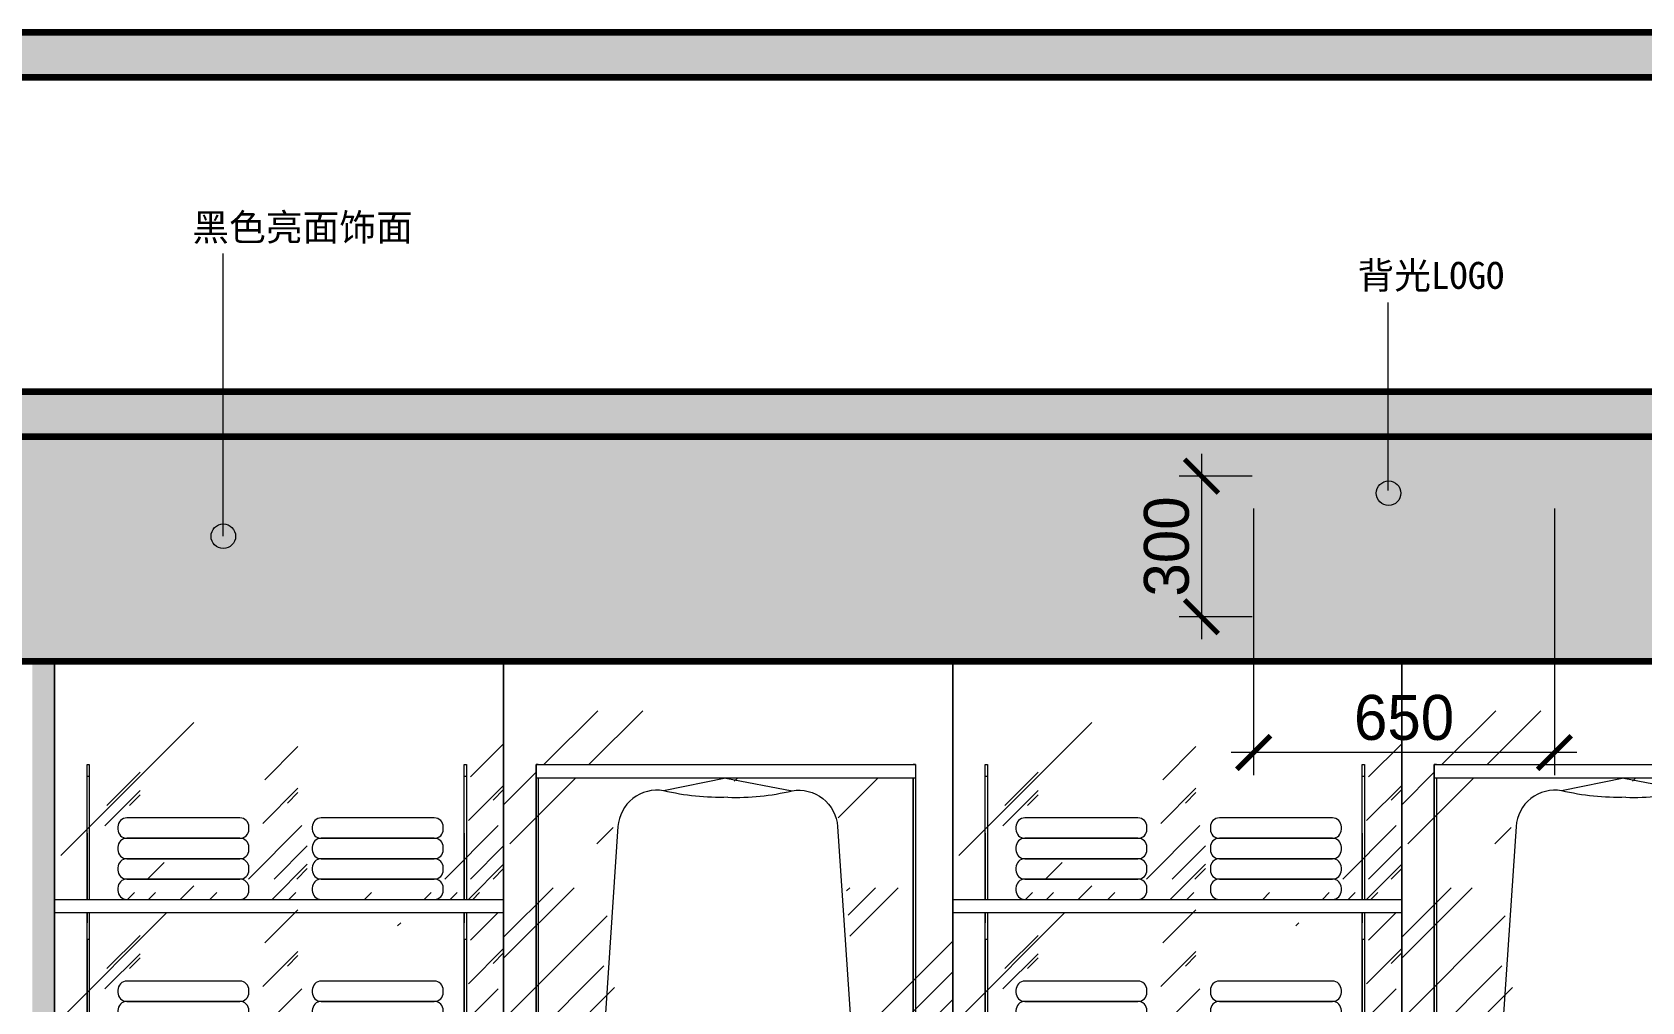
# Model space of a CAD drawing. Header units: millimetres. Extents: x 346472 to 732256, y -34068 to -15883.
# Drawn here: x 710513 to 714098, y -28874 to -26715 of the extents above; entities that cross this region are included whole.
import ezdxf

# ---------------------------------------------------------------- set-up
doc = ezdxf.new("R2010")
doc.units = ezdxf.units.MM
doc.header["$LTSCALE"] = 7
doc.header["$PDMODE"] = 3
doc.layers.get('0').update_dxf_attribs({"lineweight": 0})
doc.layers.add('1', color=1, linetype='Continuous')
for name, color, linetype, lineweight in [('3', 3, 'Continuous', 0), ('EA7 furniture', 7, 'Continuous', 5), ('MERCHANDISING', 253, 'Continuous', 9), ('PLAN', 1, 'Continuous', 0), ('QUOTE', 251, 'Continuous', 5), ('SECTION', 7, 'Continuous', 5)]:
    doc.layers.add(name, color=color, linetype=linetype, lineweight=lineweight)
doc.styles.get("Standard").update_dxf_attribs({"font": 'STKaiti.ttf'})
doc.styles.add('style1', font='')
doc.styles.get('style1').set_extended_font_data('Century Gothic')
doc.dimstyles.new('1-50', dxfattribs={"dimscale": 50, "dimtxt": 2, "dimasz": 1.5, "dimexe": 1, "dimexo": 1.5, "dimgap": 0.5, "dimtad": 1, "dimdec": 0, "dimzin": 0, "dimdsep": 46, "dimtxsty": 'style1', "dimblk": 'ARCHTICK', "dimcen": 0, "dimdle": 1, "dimclrd": 256, "dimclre": 256, "dimclrt": 30, "dimadec": 0, "dimazin": 0, "dimtfac": 100, "dimtdec": 0, "dimtix": 1, "dimtmove": 2, "dimatfit": 3, "dimldrblk": 'arrow', "dimfxl": 250, "dimtolj": 1, "dimtzin": 0, "dimlwd": -1, "dimlwe": -1, "dimarcsym": 2})

# ---------------------------------------------------------------- blocks, each defined once
blk = doc.blocks.new('wb1')
at = {"color": 253}
for p, q in [((-910.6, 2669.6), (-790.6, 2789.6)), ((-810, 2669.6), (-690, 2789.6)), ((-1000, 2580.2), (-927.8, 2652.4)), ((-986.2, 2493.4), (-840, 2639.6)), ((-486.3, 2632.6), (-479.4, 2639.6)), ((-255.2, 2551.2), (-166.8, 2639.6)), ((-792.2, 2493.4), (-756.1, 2529.6)), ((-1000, 2285.6), (-890, 2395.6)), ((-1000, 2238.9), (-843.3, 2395.6)), ((-236.1, 2388.6), (-229.1, 2395.6)), ((-232.5, 2334.7), (-171.6, 2395.6)), ((-229.3, 2287.6), (-121.3, 2395.6)), ((-1000, 2102.4), (-769.4, 2333.1)), ((-1000, 2102.4), (-769.4, 2333.1)), ((-239.4, 2036.9), (0, 2276.3)), ((-1000, 1998.3), (-776.9, 2221.4)), ((-1000, 1998.3), (-776.9, 2221.4)), ((-235.1, 1973), (0, 2208)), ((-1000, 1926.4), (-753.1, 2173.3)), ((-593.1, 1553.8), (0, 2146.9))]:
    blk.add_line(p, q, dxfattribs=at)
at = {"color": 252, "lineweight": 5}
for p, q in [((-927.8, 2669.6, 15.6), (-927.8, 1876.7, 15.6)), ((-922.8, 2669.6), (-927.8, 2669.6)), ((-83, 2669.6), (-88, 2669.6)), ((-83, 2669.6, 15.6), (-83, 1876.7, 15.6)), ((-922.8, 2639.6, 15.6), (-922.8, 1876.7, 15.6)), ((-88, 2639.6, 15.6), (-88, 1876.7, 15.6))]:
    blk.add_line(p, q, dxfattribs=at)
for points in [[(-927.8, 1553.8), (-927.8, 2669.6), (-922.8, 2669.6)], [(-88, 2669.6), (-83, 2669.6), (-83, 1553.8)], [(-922.8, 2639.6), (-922.8, 1553.8)], [(-88, 1553.8), (-88, 2639.6)]]:
    blk.add_lwpolyline(points, dxfattribs=at)
at = {"layer": 'EA7 furniture'}
blk.add_lwpolyline([(-927.8, 2669.6), (-83, 2669.6), (-83, 2639.6), (-927.8, 2639.6)], close=True, dxfattribs=at)
at = {"layer": 'MERCHANDISING'}
for points in [[(-505.4, 2639.6), (-643.9, 2611.4)], [(-505.4, 2639.6), (-357.8, 2611.4)]]:
    blk.add_lwpolyline(points, dxfattribs=at)
at = {"layer": 'MERCHANDISING', "elevation": 7.6}
for points in [[(-500.9, 2596.9, -0.069086), (-643.9, 2611.4, 0.443599), (-745.4, 2531.5), (-778, 2049), (-701.3, 2033.7), (-701.5, 1903.4, 0.28689), (-622.4, 1828.8), (-510.3, 1828.8)], [(-500.9, 2596.9, 0.069086), (-357.8, 2611.4, -0.443599), (-256.3, 2531.5), (-223.7, 2049), (-300.5, 2033.7), (-300.2, 1903.4, -0.28689), (-379.3, 1828.8), (-491.4, 1828.8)]]:
    blk.add_lwpolyline(points, format="xyb", dxfattribs=at)
at = {"layer": 'SECTION'}
blk.add_lwpolyline([(-1000, 0), (0, 0), (0, 2900), (-1000, 2900)], close=True, dxfattribs=at)
blk = doc.blocks.new('wb2')
at = {"color": 253}
for p, q in [((-986.2, 2467.1), (-690, 2763.2)), ((-532, 2635.8, -11.6), (-458.2, 2709.6, -11.6)), ((-73.8, 2642.1, -11.6), (0, 2715.9, -11.6)), ((-883.5, 2578.9, -11.6), (-809.7, 2652.7, -11.6)), ((-536.6, 2538.7), (-458.2, 2617.1)), ((-78.4, 2545), (0, 2623.4)), ((-888.1, 2533.5), (-809.7, 2611.9)), ((-833.2, 2578.9), (-809.7, 2602.4)), ((-481.7, 2584.1), (-458.2, 2607.6)), ((-23.5, 2590.4), (0, 2613.9)), ((-568.6, 2414.8, -11.6), (-449.5, 2533.8, -11.6)), ((-131.3, 2414.8, -11.6), (-12.2, 2533.8, -11.6)), ((-511.1, 2414.8, -11.6), (-437.3, 2488.5, -11.6)), ((-73.8, 2414.8, -11.6), (0, 2488.5, -11.6)), ((-792.2, 2415.3), (-756.1, 2451.4)), ((-515.7, 2369.4), (-437.3, 2447.7)), ((-460.8, 2414.8), (-437.3, 2438.3)), ((-78.4, 2369.4), (0, 2447.7)), ((-23.5, 2414.8), (0, 2438.3)), ((-837.6, 2369.4), (-822.2, 2384.8)), ((-790.9, 2369.4), (-775.5, 2384.8)), ((-720.7, 2369.4), (-690, 2400)), ((-654.4, 2369.4), (-639, 2384.8)), ((-478.4, 2369.4), (-463, 2384.8)), ((-309.6, 2369.4), (-294.2, 2384.8)), ((-176.7, 2369.4), (-161.3, 2384.8)), ((-119.2, 2369.4), (-103.8, 2384.8)), ((-68.9, 2369.4), (-53.5, 2384.8)), ((-986.2, 2103.8), (-750.7, 2339.4)), ((-532, 2272.6, -11.6), (-458.2, 2346.4, -11.6)), ((-73.8, 2278.9, -11.6), (-13.3, 2339.4, -11.6)), ((-236.1, 2310.5), (-229.1, 2317.5)), ((-883.5, 2215.6, -11.6), (-809.7, 2289.4, -11.6)), ((-78.4, 2181.7), (0, 2260.1)), ((-888.1, 2170.3), (-809.7, 2248.6)), ((-833.2, 2215.6), (-809.7, 2239.1)), ((-536.6, 2175.5), (-458.2, 2253.9)), ((-481.7, 2220.9), (-458.2, 2244.4)), ((-23.5, 2227.1), (0, 2250.6)), ((-568.6, 2051.5, -11.6), (-449.5, 2170.6, -11.6)), ((-131.3, 2051.5, -11.6), (-12.2, 2170.6, -11.6))]:
    blk.add_line(p, q, dxfattribs=at)
at = {"color": 252, "lineweight": 5}
for p, q in [((-922.8, 2643.2), (-927.8, 2643.2)), ((-83, 2643.2), (-88, 2643.2)), ((-927.8, 2517, 4), (-927.8, 2369.4)), ((-922.8, 2517, 4), (-922.8, 2369.4)), ((-88, 2517, 4), (-88, 2369.4, 15.6)), ((-83, 2517, 4), (-83, 2369.4, 15.6)), ((-927.8, 2415.9, 15.6), (-927.8, 2414.8, 15.6)), ((-922.8, 2415.9, 15.6), (-922.8, 2414.8, 15.6)), ((-927.8, 2384.8, 15.6), (-927.8, 2369.4, 15.6)), ((-927.8, 2384.8, 15.6), (-927.8, 2369.4, 15.6)), ((-922.8, 2384.8, 15.6), (-922.8, 2369.4, 15.6)), ((-922.8, 2384.8, 15.6), (-922.8, 2369.4, 15.6)), ((-88, 2384.8, 15.6), (-88, 2369.4, 15.6)), ((-88, 2384.8, 15.6), (-88, 2369.4, 15.6)), ((-83, 2384.8, 15.6), (-83, 2369.4, 15.6)), ((-83, 2384.8, 15.6), (-83, 2369.4, 15.6)), ((-927.8, 2339.4, 15.6), (-927.8, 2317, 15.6)), ((-922.8, 2339.4, 15.6), (-922.8, 2317, 15.6)), ((-88, 2339.4, 15.6), (-88, 2317, 15.6)), ((-83, 2339.4, 15.6), (-83, 2317, 15.6)), ((-927.8, 2280, 15.6), (-927.8, 2006.1, 15.6)), ((-922.8, 2280), (-927.8, 2280)), ((-922.8, 2280, 15.6), (-922.8, 2006.1, 15.6)), ((-88, 2280, 15.6), (-88, 2006.1, 15.6)), ((-83, 2280), (-88, 2280)), ((-83, 2280, 15.6), (-83, 2006.1, 15.6)), ((-927.8, 2153.7, 4), (-927.8, 2006.1)), ((-922.8, 2153.7, 4), (-922.8, 2006.1)), ((-88, 2153.7, 4), (-88, 2006.1, 15.6)), ((-83, 2153.7, 4), (-83, 2006.1, 15.6))]:
    blk.add_line(p, q, dxfattribs=at)
for points in [[(-927.8, 2369.4), (-927.8, 2669.6), (-922.8, 2669.6), (-922.8, 2369.4)], [(-88, 2369.4), (-88, 2669.6), (-83, 2669.6), (-83, 2369.4)], [(-927.8, 2006.1), (-927.8, 2339.4)], [(-922.8, 2339.4), (-922.8, 2006.1)], [(-88, 2006.1), (-88, 2339.4)], [(-83, 2339.4), (-83, 2006.1)]]:
    blk.add_lwpolyline(points, dxfattribs=at)
at = {"color": 8}
for points in [[(-859, 2525.5, 0.414214), (-839, 2505.5), (-587.3, 2505.5, 0.414214), (-567.3, 2525.5), (-567.3, 2530.9, 0.414214), (-587.3, 2550.9), (-839, 2550.9, 0.414214), (-859, 2530.9)], [(-426.1, 2525.5, 0.414214), (-406.1, 2505.5), (-154.4, 2505.5, 0.414214), (-134.4, 2525.5), (-134.4, 2530.9, 0.414214), (-154.4, 2550.9), (-406.1, 2550.9, 0.414214), (-426.1, 2530.9)], [(-859, 2480.1, 0.414214), (-839, 2460.1), (-587.3, 2460.1, 0.414214), (-567.3, 2480.1), (-567.3, 2485.5, 0.414214), (-587.3, 2505.5), (-839, 2505.5, 0.414214), (-859, 2485.5)], [(-426.1, 2480.1, 0.414214), (-406.1, 2460.1), (-154.4, 2460.1, 0.414214), (-134.4, 2480.1), (-134.4, 2485.5, 0.414214), (-154.4, 2505.5), (-406.1, 2505.5, 0.414214), (-426.1, 2485.5)], [(-859, 2434.7, 0.414214), (-839, 2414.7), (-587.3, 2414.7, 0.414214), (-567.3, 2434.7), (-567.3, 2440.1, 0.414214), (-587.3, 2460.1), (-839, 2460.1, 0.414214), (-859, 2440.1)], [(-426.1, 2434.7, 0.414214), (-406.1, 2414.7), (-154.4, 2414.7, 0.414214), (-134.4, 2434.7), (-134.4, 2440.1, 0.414214), (-154.4, 2460.1), (-406.1, 2460.1, 0.414214), (-426.1, 2440.1)], [(-859, 2389.4, 0.414214), (-839, 2369.4), (-587.3, 2369.4, 0.414214), (-567.3, 2389.4), (-567.3, 2394.7, 0.414214), (-587.3, 2414.7), (-839, 2414.7, 0.414214), (-859, 2394.7)], [(-426.1, 2389.4, 0.414214), (-406.1, 2369.4), (-154.4, 2369.4, 0.414214), (-134.4, 2389.4), (-134.4, 2394.7, 0.414214), (-154.4, 2414.7), (-406.1, 2414.7, 0.414214), (-426.1, 2394.7)], [(-859, 2162.3, 0.414214), (-839, 2142.3), (-587.3, 2142.3, 0.414214), (-567.3, 2162.3), (-567.3, 2167.6, 0.414214), (-587.3, 2187.6), (-839, 2187.6, 0.414214), (-859, 2167.6)], [(-426.1, 2162.3, 0.414214), (-406.1, 2142.3), (-154.4, 2142.3, 0.414214), (-134.4, 2162.3), (-134.4, 2167.6, 0.414214), (-154.4, 2187.6), (-406.1, 2187.6, 0.414214), (-426.1, 2167.6)], [(-859, 2116.9, 0.414214), (-839, 2096.9), (-587.3, 2096.9, 0.414214), (-567.3, 2116.9), (-567.3, 2122.3, 0.414214), (-587.3, 2142.3), (-839, 2142.3, 0.414214), (-859, 2122.3)], [(-426.1, 2116.9, 0.414214), (-406.1, 2096.9), (-154.4, 2096.9, 0.414214), (-134.4, 2116.9), (-134.4, 2122.3, 0.414214), (-154.4, 2142.3), (-406.1, 2142.3, 0.414214), (-426.1, 2122.3)]]:
    blk.add_lwpolyline(points, format="xyb", close=True, dxfattribs=at)
at = {"layer": 'EA7 furniture'}
blk.add_lwpolyline([(-1000, 2369.4), (0, 2369.4), (0, 2339.4), (-1000, 2339.4)], close=True, dxfattribs=at)
at = {"layer": 'SECTION'}
blk.add_lwpolyline([(-1000, 0), (0, 0), (0, 2900), (-1000, 2900)], close=True, dxfattribs=at)
blk = doc.blocks.new('EA7')
h = blk.add_hatch(color=255)
h.dxf.hatch_style = 1
h.paths.add_polyline_path([(3949, -3278), (3366, -3278), (3366, -2971), (3949, -2971, 1.076929), (3949, -2860), (3326, -2860, 0.408863), (3245, -2943), (3245, -3723, 0.419585), (3329, -3806), (3949, -3806, 1.074172), (3949, -3696), (3366, -3696), (3366, -3388), (3949, -3388, 1.074172)])
h.paths.add_polyline_path([(4638, -2886, 0.698099), (4525, -2886), (4124, -3742, 0.994612), (4223, -3784), (4361, -3489), (4802, -3489), (4941, -3787, 1.005813), (5037, -3738)])
h.paths.add_polyline_path([(4403, -3400), (4583, -3001), (4763, -3400)], flags=16)
h.paths.add_polyline_path([(5967, -2856), (5126, -2856), (5090, -2936), (5932, -2936)])
h.paths.add_polyline_path([(5904, -2999), (5062, -2999), (5026, -3081), (5867, -3081)])
h.paths.add_polyline_path([(5840, -3142), (5528, -3142), (5489, -3229), (5801, -3229)])
h.paths.add_polyline_path([(5775, -3289), (5463, -3289), (5425, -3374), (5737, -3374)])
h.paths.add_polyline_path([(5709, -3435), (5397, -3435), (5359, -3520), (5672, -3520)])
h.paths.add_polyline_path([(5642, -3586), (5330, -3586), (5294, -3666), (5606, -3666)])
h.paths.add_polyline_path([(5579, -3727), (5267, -3727), (5231, -3807), (5543, -3807)])
h = blk.add_hatch(color=255)
h.dxf.hatch_style = 1
h.paths.add_polyline_path([(4177, -3961, 0.414785), (4107, -3909), (4028, -3909), (4028, -3918), (4047, -3918), (4047, -4140), (4027, -4140), (4027, -4149), (4108, -4149), (4108, -4140), (4079, -4140), (4079, -4026), (4100, -4026, -0.436227), (4140, -4066), (4140, -4095, 0.435886), (4192, -4149), (4277, -4149), (4277, -4140), (4260, -4140), (4260, -3918), (4279, -3918), (4279, -3909), (4208, -3909), (4208, -3918), (4228, -3918), (4228, -4140), (4194, -4140, -0.39812), (4172, -4119), (4172, -4067, 0.354296), (4139, -4022, 0.346035)])
h.paths.add_polyline_path([(4126, -4006, -0.188397), (4099, -4017), (4079, -4017), (4079, -3918), (4093, -3918, -0.424845), (4141, -3960, -0.24896)], flags=16)
h.paths.add_polyline_path([(4481, -3969, 0.301998), (4389, -3903, 0.337392), (4291, -3986, 0.177292), (4303, -4096, 0.304174), (4389, -4154, 0.376805), (4490, -4068, 0.158592)])
h.paths.add_polyline_path([(4330, -3995, -0.155611), (4352, -3930, -0.231021), (4391, -3912, -0.318137), (4439, -3946, -0.127142), (4453, -4018, -0.089893), (4442, -4113, -0.324623), (4389, -4144, -0.223203), (4348, -4126, -0.13857), (4330, -4072, -0.058271)], flags=16)
h.paths.add_polyline_path([(4006, -3969, 0.301998), (3914, -3903, 0.337392), (3816, -3986, 0.177292), (3828, -4096, 0.304174), (3914, -4154, 0.376805), (4015, -4068, 0.158592)])
h.paths.add_polyline_path([(3855, -3995, -0.155611), (3877, -3930, -0.231021), (3916, -3912, -0.318137), (3964, -3946, -0.127142), (3977, -4018, -0.089893), (3967, -4113, -0.324623), (3913, -4144, -0.223203), (3873, -4126, -0.13857), (3855, -4072, -0.058271)], flags=16)
h.paths.add_polyline_path([(3778, -4028, 0.179925), (3796, -3971, 0.189085), (3778, -3931, 0.183312), (3726, -3909), (3590, -3909), (3527, -4088), (3462, -3909), (3412, -3908), (3412, -3918), (3432, -3918), (3432, -4140), (3412, -4140), (3412, -4149), (3461, -4149), (3461, -4140), (3440, -4140), (3440, -3949), (3517, -4149), (3590, -3941), (3590, -4140), (3570, -4140), (3570, -4149), (3715, -4149), (3715, -4140), (3697, -4140), (3697, -4050), (3732, -4050, 0.210644)])
h.paths.add_polyline_path([(3717, -4041), (3697, -4041), (3697, -3918, -0.16472), (3742, -3929, -0.24035), (3761, -3965, -0.156146), (3752, -4020, -0.253003)], flags=16)
h.paths.add_polyline_path([(3665, -4140), (3621, -4140), (3621, -3918), (3665, -3918)], flags=16)
h.paths.add_polyline_path([(3290, -4032), (3302, -4032, -0.416446), (3340, -4068), (3349, -4068), (3349, -3985), (3340, -3985, -0.405814), (3304, -4022), (3290, -4022), (3290, -3918), (3335, -3918, -0.301884), (3383, -3943, -0.131974), (3390, -3975), (3398, -3975), (3398, -3909), (3239, -3909), (3239, -3918), (3258, -3918), (3258, -4140), (3239, -4140), (3239, -4149), (3258, -4149), (3398, -4149), (3398, -4076), (3390, -4076), (3389, -4102, -0.320604), (3336, -4140), (3290, -4140)])
h = blk.add_hatch(color=255)
h.dxf.hatch_style = 1
h.paths.add_polyline_path([(4961, -3909), (4839, -3909), (4814, -3938), (4943, -3938, 0.315299)])
h.paths.add_polyline_path([(4749, -3909), (4676, -3909, 0.13828), (4667, -3938), (4740, -3938), (4744, -3933), (4770, -3933, 0.341063)])
h.paths.add_polyline_path([(4583, -3909), (4466, -3909, 0.315299), (4483, -3938), (4608, -3938)])
h.paths.add_polyline_path([(4618, -3951), (4498, -3951, 0.315299), (4516, -3980), (4644, -3980)])
h.paths.add_polyline_path([(4891, -3992), (4769, -3992), (4758, -4005), (4748, -3992), (4666, -3992), (4665, -4005), (4654, -3992), (4533, -3992, 0.315299), (4550, -4022), (4874, -4022, 0.315299)])
h.paths.add_polyline_path([(4735, -3951), (4668, -3951), (4666, -3980), (4744, -3980)])
h.paths.add_polyline_path([(4926, -3951), (4805, -3951), (4779, -3980), (4908, -3980, 0.315299)])
h.paths.add_polyline_path([(4855, -4034), (4567, -4034, 0.315299), (4585, -4063), (4644, -4063, -0.454575), (4694, -4048), (4695, -4043), (4697, -4043), (4697, -4063), (4734, -4063), (4742, -4041), (4750, -4063), (4837, -4063, 0.315299)])
h.paths.add_polyline_path([(4819, -4076), (4754, -4076), (4765, -4106), (4801, -4106, 0.315299)])
h.paths.add_polyline_path([(4742, -4076), (4733, -4076), (4727, -4095), (4749, -4095)])
h.paths.add_polyline_path([(4750, -4098), (4726, -4098), (4723, -4106), (4753, -4106)])
h.paths.add_polyline_path([(4729, -4076), (4652, -4076, 0.136315), (4656, -4106), (4691, -4106), (4691, -4095), (4682, -4095), (4682, -4091), (4708, -4091), (4708, -4095), (4700, -4095), (4700, -4106), (4719, -4106)])
h.paths.add_polyline_path([(4640, -4076), (4604, -4076, 0.315299), (4622, -4106), (4643, -4106, -0.176582)])
h.paths.add_polyline_path([(4654, -4063), (4694, -4063, 0.800273)], flags=17)
h.paths.add_polyline_path([(4686, -4119), (4662, -4119, 0.417396)], flags=17)
h.paths.add_polyline_path([(4784, -4119), (4770, -4119), (4771, -4123), (4779, -4123), (4779, -4126), (4748, -4126), (4748, -4123), (4759, -4123), (4758, -4119), (4718, -4119), (4717, -4123), (4725, -4123), (4725, -4126), (4708, -4126), (4708, -4123), (4713, -4123), (4714, -4119), (4700, -4119), (4700, -4126), (4698, -4126), (4694, -4120, -0.456205), (4652, -4119), (4639, -4119, 0.315299), (4656, -4149), (4767, -4149, 0.315299)])
h = blk.add_hatch(color=255)
h.dxf.hatch_style = 1
h.paths.add_polyline_path([(5933, -3918), (5952, -3918), (5952, -3909), (5830, -3909), (5830, -3918), (5849, -3918), (5849, -4080), (5737, -3909), (5684, -3909), (5684, -3918), (5703, -3918), (5703, -4140), (5672, -4140), (5589, -3897), (5503, -4140), (5515, -4140), (5538, -4072), (5614, -4072), (5636, -4140), (5607, -4140), (5607, -4149), (5731, -4149), (5731, -4140), (5711, -4140), (5711, -3931), (5857, -4154), (5857, -3918), (5902, -3918), (5902, -4140), (5883, -4140), (5883, -4149), (5952, -4149), (5952, -4140), (5933, -4140)])
h.paths.add_polyline_path([(5611, -4063), (5542, -4063), (5577, -3961)], flags=16)
h.paths.add_polyline_path([(5473, -3918), (5491, -3918), (5491, -3909), (5442, -3909), (5379, -4089), (5313, -3909), (5265, -3909), (5265, -3918), (5283, -3918), (5283, -4140), (5248, -4140, -0.39812), (5227, -4119), (5227, -4067, 0.354296), (5193, -4022, 0.346035), (5231, -3961, 0.414785), (5161, -3909), (5083, -3909), (5083, -3918), (5133, -3918), (5147, -3918, -0.424845), (5196, -3960, -0.24896), (5180, -4006, -0.188397), (5154, -4017), (5133, -4017), (5133, -3918), (5102, -3918), (5102, -4140), (5065, -4140), (4982, -3898), (4897, -4140), (4881, -4140), (4881, -4149), (4928, -4149), (4928, -4140), (4909, -4140), (4932, -4072), (5007, -4072), (5029, -4140), (5001, -4140), (5001, -4149), (5162, -4149), (5162, -4140), (5133, -4140), (5133, -4026), (5155, -4026, -0.436227), (5194, -4066), (5194, -4095, 0.435886), (5246, -4149), (5314, -4149), (5314, -4140), (5292, -4140), (5292, -3947), (5370, -4149), (5440, -3941), (5440, -4140), (5423, -4140), (5423, -4149), (5535, -4149), (5535, -4140), (5473, -4140)])
h.paths.add_polyline_path([(5004, -4063), (4935, -4063), (4970, -3961)], flags=16)
blk = doc.blocks.new('EA7 LOGO')
at = {"layer": '1', "color": 4, "xscale": 0.3880245985866126, "yscale": 0.3880245985866126, "zscale": 0.3880245985866126}
blk.add_blockref('EA7', (17249.6, -2916.1), dxfattribs=at)
blk = doc.blocks.new('_ArchTick')
at = {"color": 0, "linetype": 'ByBlock', "const_width": 0.15}
blk.add_lwpolyline([(-0.5, -0.5), (0.5, 0.5)], dxfattribs=at)
blk = doc.blocks.new('*D26')
at = {"layer": 'Defpoints', "color": 0, "lineweight": 5, "transparency": 16777216}
for p in [(713304.9, -27703.7), (713117.3, -28016.6), (713304.9, -28016.6)]:
    blk.add_point(p, dxfattribs=at)
at = {"layer": 'QUOTE', "transparency": 16777216}
for p, q in [((713117.3, -27653.7), (713117.3, -28066.6)), ((713229.9, -27703.7), (713067.3, -27703.7)), ((713229.9, -28016.6), (713067.3, -28016.6))]:
    blk.add_line(p, q, dxfattribs=at)
at = {"layer": 'QUOTE', "transparency": 16777216, "xscale": 75, "yscale": 75, "zscale": 75}
for p, rotation in [((713117.3, -27703.7), 90), ((713117.3, -28016.6), 270)]:
    blk.add_blockref('_ArchTick', p, dxfattribs=dict(at, rotation=rotation))
at = {"layer": 'QUOTE', "color": 30, "transparency": 16777216, "insert": (713039.8, -27860.2), "char_height": 100, "attachment_point": 5, "rotation": 90, "style": 'style1'}
blk.add_mtext('\\A1;300', dxfattribs=at)
blk = doc.blocks.new('arrow')
at = {"layer": 'PLAN', "ltscale": 100}
blk.add_hatch(color=256, dxfattribs=at).paths.add_polyline_path([(61.552, 175.676), (61.089, 174.566), (63.518, 176.483), (60.443, 176.139)])
for p, q in [((63.518, 176.483), (60.443, 176.139)), ((61.089, 174.566), (63.518, 176.483)), ((61.552, 175.676), (60.443, 176.139)), ((61.552, 175.676), (61.089, 174.566))]:
    blk.add_line(p, q, dxfattribs=at)
blk = doc.blocks.new('*D27')
at = {"layer": 'Defpoints', "color": 0, "lineweight": 5, "transparency": 16777216}
for p in [(713233.5, -27700.4), (713903.5, -27700.4), (713233.5, -28318.9)]:
    blk.add_point(p, dxfattribs=at)
at = {"layer": 'QUOTE', "transparency": 16777216}
for p, q in [((713233.5, -27775.4), (713233.5, -28368.9)), ((713903.5, -27775.4), (713903.5, -28368.9)), ((713953.5, -28318.9), (713183.5, -28318.9))]:
    blk.add_line(p, q, dxfattribs=at)
at = {"layer": 'QUOTE', "transparency": 16777216, "xscale": 75, "yscale": 75, "zscale": 75, "rotation": 180}
blk.add_blockref('_ArchTick', (713233.5, -28318.9), dxfattribs=at)
at = {"layer": 'QUOTE', "transparency": 16777216, "xscale": 75, "yscale": 75, "zscale": 75}
blk.add_blockref('_ArchTick', (713903.5, -28318.9), dxfattribs=at)
at = {"layer": 'QUOTE', "color": 30, "transparency": 16777216, "insert": (713568.5, -28241.4), "char_height": 100, "attachment_point": 5, "style": 'style1'}
blk.add_mtext('\\A1;650', dxfattribs=at)

msp = doc.modelspace()

# ---------------------------------------------------------------- hatches: boundary and pattern name
at = {"layer": 'SECTION'}
h = msp.add_hatch(color=0, dxfattribs=at)
h.dxf.hatch_style = 1
h.paths.add_polyline_path([(708411.9, -26715.3), (708411.9, -26815.3), (720494.6, -26815.3), (720494.6, -26715.3)])
h = msp.add_hatch(color=0, dxfattribs=at)
h.dxf.hatch_style = 1
h.paths.add_polyline_path([(708612, -27515.3), (720300.3, -27515.3), (720300.3, -27615.3), (708612, -27615.3)])
at = {"layer": 'SECTION', "ltscale": 100}
h = msp.add_hatch(color=256, dxfattribs=at)
h.dxf.hatch_style = 1
h.set_gradient(color1=(51, 51, 51), color2=(173, 173, 173), tint=1)
h.paths.add_polyline_path([(717715.5, -28115.3), (717715.5, -27615.3), (709410.9, -27615.3), (709410.9, -28115.3)])
at = {"layer": 'SECTION'}
h = msp.add_hatch(color=256, dxfattribs=at)
h.dxf.hatch_style = 1
edge = h.paths.add_edge_path()
edge.add_arc((713533.9, -27741.5), 27.3, 0, 360)
h = msp.add_hatch(color=256, dxfattribs=at)
h.dxf.hatch_style = 1
edge = h.paths.add_edge_path()
edge.add_arc((710938.9, -27837.4), 27.3, 0, 360)
at = {"layer": 'SECTION', "ltscale": 100}
h = msp.add_hatch(color=256, dxfattribs=at)
h.dxf.hatch_style = 1
h.set_gradient(color1=(51, 51, 51), color2=(173, 173, 173), tint=1)
h.paths.add_polyline_path([(710563.3, -28115.3), (710513.3, -28115.3), (710513.3, -30965.3), (710563.3, -30965.3)])
h = msp.add_hatch(color=256, dxfattribs=at)
h.dxf.hatch_style = 1
h.set_gradient(color1=(51, 51, 51), color2=(173, 173, 173), tint=1)
h.paths.add_polyline_path([(710563.3, -28115.3), (710513.3, -28115.3), (710513.3, -31015.3), (710563.3, -31015.3)])

# ---------------------------------------------------------------- linework, layer by layer
at = {"layer": '3', "color": 0, "lineweight": 200, "ltscale": 2}
for p, q in [((708411.9, -26715.3, 2.4), (720494.6, -26715.3, 2.4)), ((708411.9, -26815.3, 2.4), (720494.6, -26815.3, 2.4)), ((708612, -27515.3, 2.4), (720138.4, -27515.3, 2.3)), ((708612, -27615.3, 2.4), (720138.4, -27615.3, 2.3)), ((709410.9, -28115.3, 2.3), (719115.5, -28115.3, 2.3))]:
    msp.add_line(p, q, dxfattribs=at)
at = {"layer": 'SECTION', "lineweight": 5}
for p, q in [((710938.2, -27837.3, 2.3), (710938.2, -27207.7, 2.3)), ((713533.2, -27735.5, 2.3), (713533.2, -27317.2, 2.3))]:
    msp.add_line(p, q, dxfattribs=at)
at = {"layer": 'SECTION'}
for p, q in [((710563.2, -31015.3, 2.3), (710563.2, -28115.3, 2.3)), ((710563.2, -31015.3, 2.3), (710563.2, -28115.3, 2.3)), ((711563.2, -31015.3, 2.3), (711563.2, -28115.3, 2.3)), ((711563.2, -31015.3, 2.3), (711563.2, -28115.3, 2.3)), ((712563.2, -31015.3, 2.3), (712563.2, -28115.3, 2.3)), ((712563.2, -31015.3, 2.3), (712563.2, -28115.3, 2.3)), ((713563.2, -31015.3, 2.3), (713563.2, -28115.3, 2.3)), ((713563.2, -31015.3, 2.3), (713563.2, -28115.3, 2.3)), ((713563.2, -31015.3, 2.3), (713563.2, -28115.3, 2.3)), ((713563.2, -31015.3, 2.3), (713563.2, -28115.3, 2.3))]:
    msp.add_line(p, q, dxfattribs=at)
at = {"layer": 'SECTION', "elevation": 2.3}
msp.add_lwpolyline([(708612, -27515.3), (720300.3, -27515.3), (720300.3, -27615.3), (708612, -27615.3)], close=True, dxfattribs=at)
at = {"layer": 'SECTION'}
for centre in [(713533.9, -27741.5, 2.3), (710938.9, -27837.4, 2.3)]:
    msp.add_circle(centre, 27.3, dxfattribs=at)

# ---------------------------------------------------------------- block references
at = {"layer": '1', "xscale": 0.6295734499883878, "yscale": 0.6295734499883878, "zscale": 0.6295734499883878}
msp.add_blockref('EA7 LOGO', (701581.7, -25168.3, 2.3), dxfattribs=at)
at = {"layer": 'SECTION'}
for name, p in [('wb2', (711563.2, -31015.3, 2.3)), ('wb1', (712563.2, -31015.3, 2.3)), ('wb2', (713563.2, -31015.3, 2.3)), ('wb1', (714563.2, -31015.3, 2.3))]:
    msp.add_blockref(name, p, dxfattribs=at)

# ---------------------------------------------------------------- texts
at = {"layer": 'SECTION', "lineweight": 5, "char_height": 60, "attachment_point": 7}
for s, insert in [('{\\fSimSun|b0|i0|c134|p2;黑色亮面饰面}', (710869.8, -27186.5, 2.3)), ('{\\fSimSun|b0|i0|c134|p2;背光LOGO}', (713464.8, -27293.3, 2.3))]:
    msp.add_mtext_dynamic_manual_height_columns(s, width=750.458, gutter_width=12.5, heights=[0], dxfattribs=dict(at, insert=insert))

# ---------------------------------------------------------------- dimensions: what is measured, and where the dimension line sits
at = {"layer": 'QUOTE'}
dim = msp.add_linear_dim(base=(713117.3, -28016.6, 2.3), p1=(713304.9, -27703.7, 2.3), p2=(713304.9, -28016.6, 2.3), angle=90, text='300', dimstyle='1-50', dxfattribs=at)
dim.commit()
dim.dimension.update_dxf_attribs({"geometry": '*D26', "text_midpoint": (713039.8, -27860.2, 2.3)})
dim = msp.add_linear_dim(base=(713233.5, -28318.9, 2.3), p1=(713903.5, -27700.4, 2.3), p2=(713233.5, -27700.4, 2.3), text='650', dimstyle='1-50', dxfattribs=at)
dim.commit()
dim.dimension.update_dxf_attribs({"geometry": '*D27', "text_midpoint": (713568.5, -28241.4, 2.3)})

doc.saveas('drawing.dxf')
